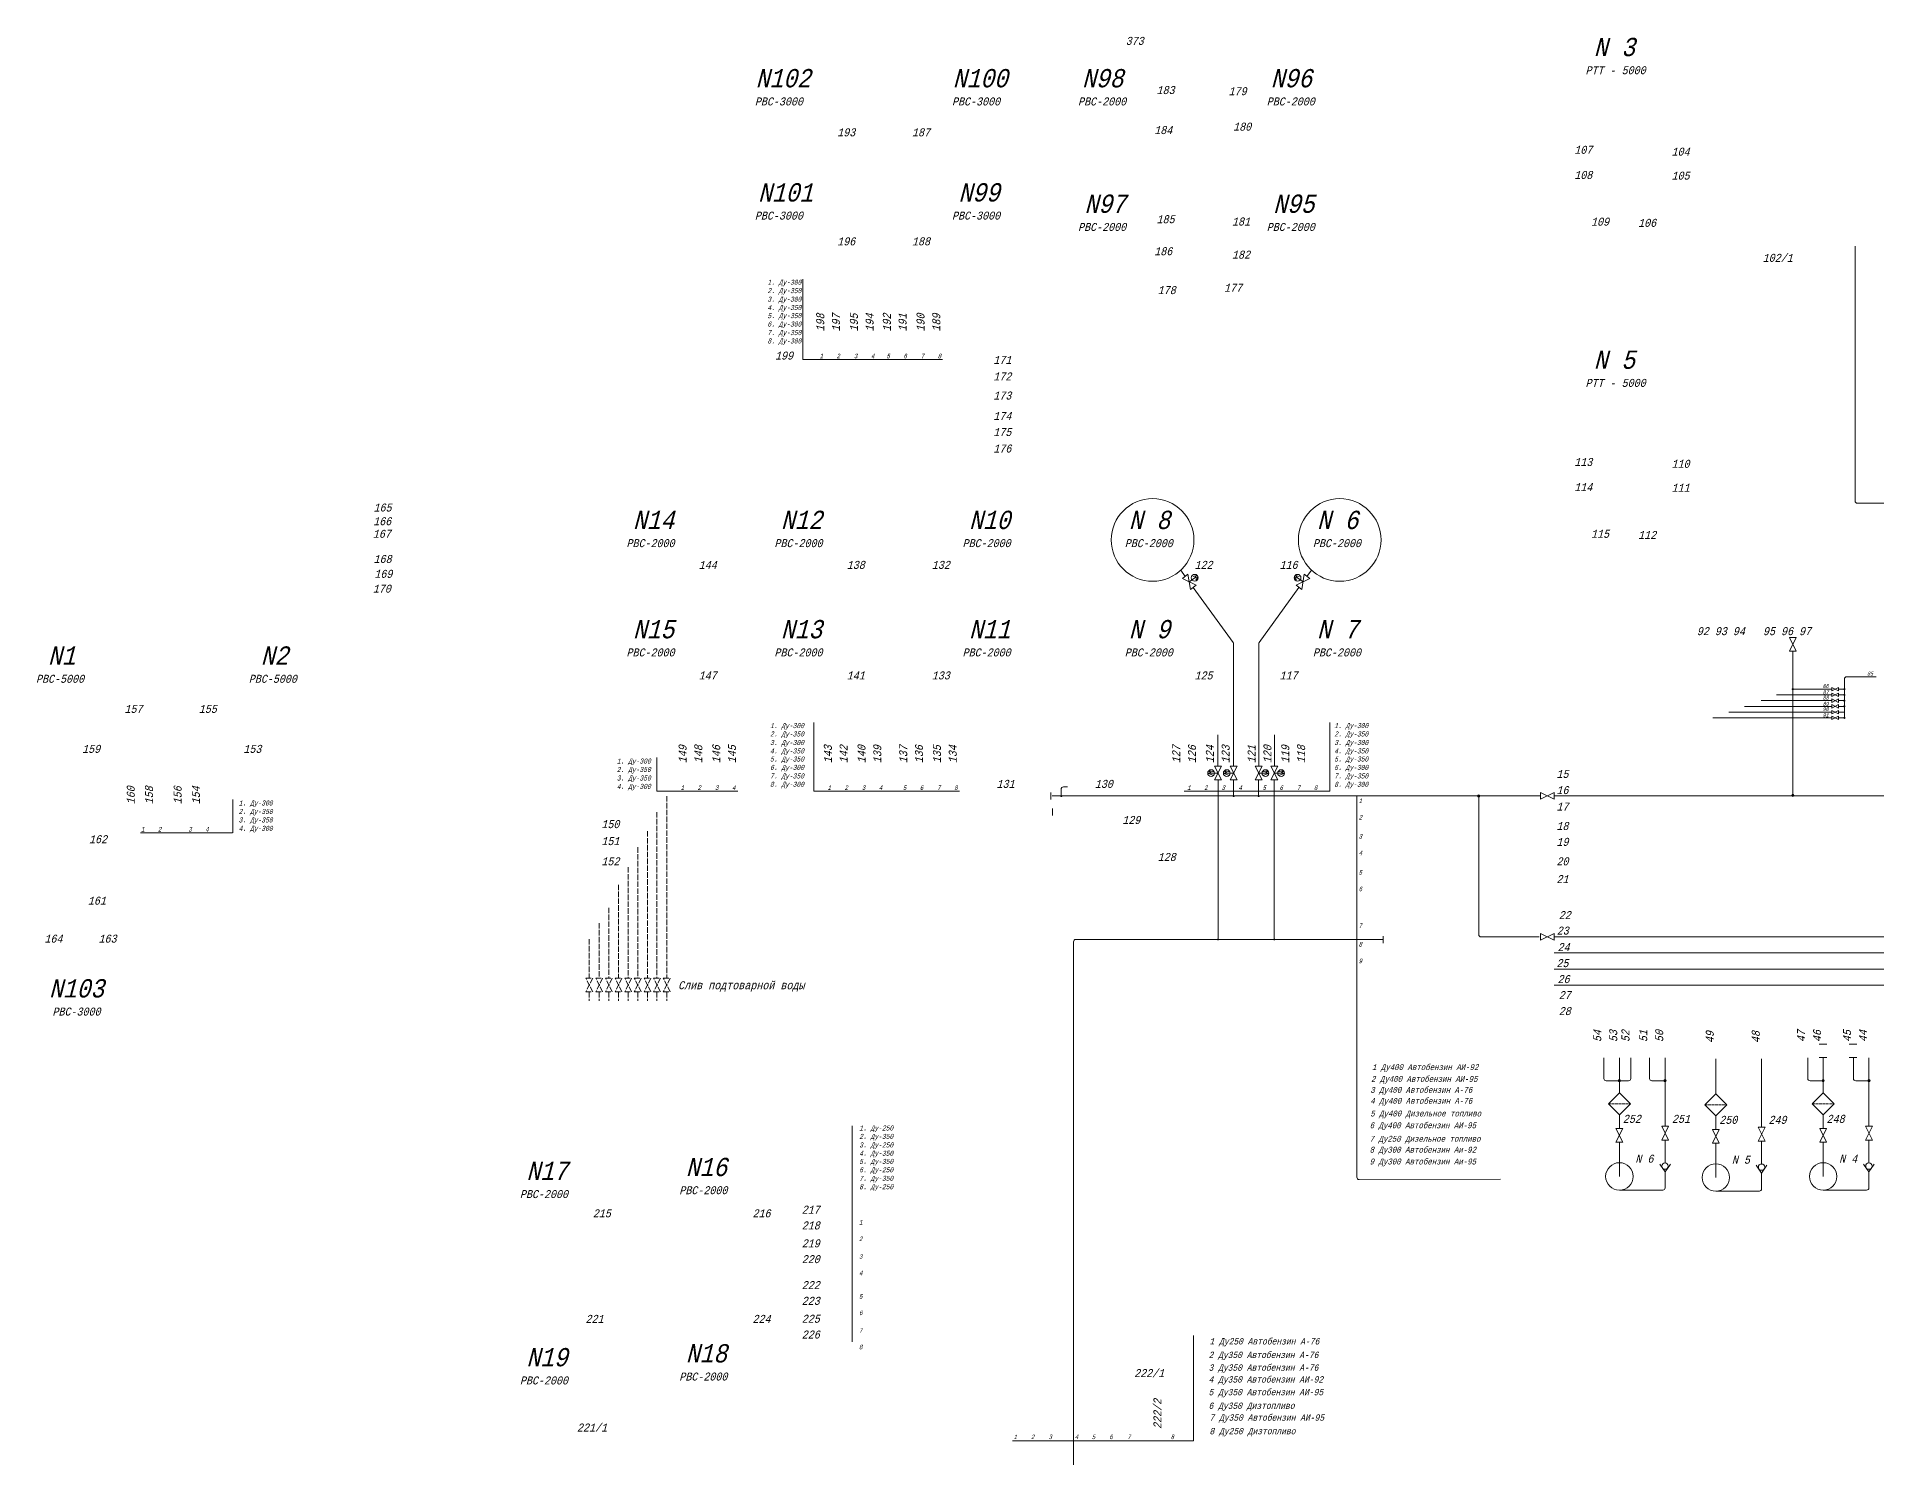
# Model space of a CAD drawing. Extents: x 25 to 789, y 11 to 574.
# Drawn here: x 40.4 to 442.6, y 263.6 to 574.3 of the extents above; entities that cross this region are included whole.
import ezdxf

# ---------------------------------------------------------------- set-up
doc = ezdxf.new("R2010")
doc.units = 0
doc.header["$MEASUREMENT"] = 0
doc.linetypes.add('ACAD_ISO02W100', pattern=[15, 12, -3])
doc.layers.add('Aи92', color=74, linetype='CONTINUOUS')
doc.layers.add('Надписи', color=4, linetype='CONTINUOUS', lineweight=5)
doc.layers.add('Общие трубы', color=254, linetype='CONTINUOUS', lineweight=30)
doc.styles.get("Standard").update_dxf_attribs({"font": 'COUR.TTF', "width": 0.8, "oblique": 7, "height": 2})

msp = doc.modelspace()

# ---------------------------------------------------------------- hatches: boundary and pattern name
at = {"layer": 'Aи92', "lineweight": 5}
h = msp.add_hatch(color=256, dxfattribs=at)
edge = h.paths.add_edge_path()
edge.add_arc((424.32, 431.58), 0.125, 0, 360)
at = {"layer": 'Aи92', "lineweight": 20}
h = msp.add_hatch(color=256, dxfattribs=at)
edge = h.paths.add_edge_path()
edge.add_arc((355.66, 408.25), 0.25, 0, 360)
h = msp.add_hatch(color=256, dxfattribs=at)
edge = h.paths.add_edge_path()
edge.add_arc((424.35, 408.34), 0.25, 0, 360)
at = {"layer": 'Общие трубы', "lineweight": 5}
h = msp.add_hatch(color=256, dxfattribs=at)
edge = h.paths.add_edge_path()
edge.add_arc((435.61, 425.33), 0.125, 0, 360)
edge = h.paths.add_edge_path()
edge.add_arc((435.61, 427.83), 0.125, 0, 360)
edge = h.paths.add_edge_path()
edge.add_arc((435.61, 429.08), 0.125, 0, 360)
edge = h.paths.add_edge_path()
edge.add_arc((435.61, 430.33), 0.125, 0, 360)
edge = h.paths.add_edge_path()
edge.add_arc((435.61, 431.58), 0.125, 0, 360)
at = {"layer": 'Общие трубы', "lineweight": 20}
h = msp.add_hatch(color=256, dxfattribs=at)
edge = h.paths.add_edge_path()
edge.add_arc((386.42, 345.95), 0.25, 0, 360)
h = msp.add_hatch(color=256, dxfattribs=at)
edge = h.paths.add_edge_path()
edge.add_arc((396.42, 345.95), 0.25, 0, 360)
h = msp.add_hatch(color=256, dxfattribs=at)
edge = h.paths.add_edge_path()
edge.add_arc((430.98, 345.95), 0.25, 0, 360)
h = msp.add_hatch(color=256, dxfattribs=at)
edge = h.paths.add_edge_path()
edge.add_arc((440.98, 345.95), 0.25, 0, 360)

# ---------------------------------------------------------------- linework, layer by layer
at = {"layer": 'Aи92', "lineweight": 20}
for p, q in [((290.51, 457.63), (291.51, 456.25)), ((292.37, 455.06), (293.57, 455.95)), ((317.25, 455.06), (316.05, 455.95)), ((319.11, 457.63), (318.11, 456.25)), ((293.26, 453.84), (301.97, 441.83)), ((316.36, 453.84), (307.65, 441.83)), ((302.06, 441.53), (302.06, 414.73)), ((307.55, 441.53), (307.55, 414.73)), ((424.35, 439.9), (424.35, 437.4)), ((424.35, 437.4), (424.35, 408.24)), ((298.6, 421.63), (298.6, 414.73)), ((311.01, 421.63), (311.01, 414.73)), ((299.41, 411.73), (297.91, 414.73)), ((297.91, 414.73), (299.41, 414.73)), ((299.41, 414.73), (297.91, 411.73)), ((302.83, 411.73), (301.33, 414.73)), ((301.33, 414.73), (302.83, 414.73)), ((302.83, 414.73), (301.33, 411.73)), ((306.79, 411.73), (308.29, 414.73)), ((308.29, 414.73), (306.79, 414.73)), ((306.79, 414.73), (308.29, 411.73)), ((310.21, 411.73), (311.71, 414.73)), ((311.71, 414.73), (310.21, 414.73)), ((310.21, 414.73), (311.71, 411.73)), ((297.66, 412.73), (296.41, 413.23)), ((296.41, 413.23), (297.16, 413.23)), ((297.16, 413.23), (296.66, 413.73)), ((296.66, 413.73), (297.91, 413.48)), ((298.66, 413.23), (297.16, 413.23)), ((297.91, 411.73), (299.41, 411.73)), ((298.67, 411.73), (298.67, 376.66)), ((301.08, 412.73), (299.83, 413.23)), ((299.83, 413.23), (300.58, 413.23)), ((300.58, 413.23), (300.08, 413.73)), ((300.08, 413.73), (301.33, 413.48)), ((302.08, 413.23), (300.58, 413.23)), ((301.33, 411.73), (302.83, 411.73)), ((302.08, 411.73), (302.08, 408.25)), ((308.29, 411.73), (306.79, 411.73)), ((307.54, 413.23), (309.04, 413.23)), ((307.54, 411.73), (307.54, 408.25)), ((309.54, 413.73), (308.29, 413.48)), ((308.54, 412.73), (309.79, 413.23)), ((309.04, 413.23), (309.54, 413.73)), ((309.79, 413.23), (309.04, 413.23)), ((311.71, 411.73), (310.21, 411.73)), ((310.95, 411.73), (310.95, 376.66)), ((310.96, 413.23), (312.46, 413.23)), ((312.96, 413.73), (311.71, 413.48)), ((311.96, 412.73), (313.21, 413.23)), ((312.46, 413.23), (312.96, 413.73)), ((313.21, 413.23), (312.46, 413.23)), ((262.14, 408.99), (262.14, 407.49)), ((262.4, 408.25), (369.19, 408.25)), ((264.36, 409.7), (264.36, 408.2)), ((265.73, 410.2), (264.86, 410.2)), ((359.16, 408.25), (355.66, 408.25)), ((355.66, 408.25), (355.66, 387.25)), ((369.16, 407.5), (369.16, 409)), ((369.16, 409), (372.16, 407.5)), ((372.16, 409), (369.16, 407.5)), ((372.16, 407.5), (372.16, 409)), ((372.16, 408.25), (560.36, 408.25)), ((262.46, 405.49), (262.46, 403.99)), ((355.66, 387.25), (355.66, 377.91)), ((369.16, 376.68), (369.16, 378.18)), ((369.16, 378.18), (372.16, 376.68)), ((372.16, 378.18), (369.16, 376.68)), ((372.16, 376.68), (372.16, 378.18)), ((267.07, 376.35), (267.07, 130.29)), ((267.57, 376.85), (334.67, 376.85)), ((334.78, 376.07), (334.78, 377.57)), ((356.16, 377.41), (368.91, 377.41))]:
    msp.add_line(p, q, dxfattribs=at)
for points in [[(290.87, 455.82), (292.08, 456.71), (292.65, 453.41), (293.86, 454.3)], [(318.74, 455.82), (317.53, 456.71), (316.96, 453.41), (315.75, 454.3)], [(423.6, 442.9), (425.1, 442.9), (423.6, 439.9), (425.1, 439.9)]]:
    msp.add_lwpolyline(points, close=True, dxfattribs=at)
for points in [[(293.24, 456.23), (293.99, 456.47), (293.53, 455.83), (294.28, 456.07), (293.83, 455.43)], [(316.38, 456.23), (315.63, 456.47), (316.08, 455.83), (315.33, 456.07), (315.79, 455.43)]]:
    msp.add_lwpolyline(points, dxfattribs=at)
for centre, radius in [((284.35, 464.22), 9.04), ((325.27, 464.22), 9.04), ((293.57, 455.95), 0.75), ((316.05, 455.95), 0.75), ((297.16, 413.23), 0.75), ((300.58, 413.23), 0.75), ((309.04, 413.23), 0.75), ((312.46, 413.23), 0.75), ((264.4, 408.2), 0.0987), ((302.07, 408.2), 0.0987), ((307.54, 408.2), 0.0987), ((355.66, 408.25), 0.25), ((424.35, 408.34), 0.25), ((298.67, 376.84), 0.0987), ((310.95, 376.84), 0.0987)]:
    msp.add_circle(centre, radius, dxfattribs=at)
at = {"layer": 'Aи92', "lineweight": 5}
msp.add_circle((424.32, 431.58), 0.125, dxfattribs=at)
at = {"layer": 'Aи92', "lineweight": 20}
for centre, radius, start, end in [((301.56, 441.53), 0.5, 0, 35.9421), ((301.81, 441.61), 0.25, 0, 35.9421), ((308.05, 441.53), 0.5, 144.0579, 180), ((307.8, 441.61), 0.25, 144.0579, 180), ((264.86, 409.7), 0.5, 90, 180), ((267.57, 376.35), 0.5, 90, 180), ((356.16, 377.91), 0.5, 180, 270)]:
    msp.add_arc(centre, radius, start, end, dxfattribs=at)
at = {"layer": 'Надписи', "lineweight": 5}
for p, q in [((207.9, 521.25), (207.9, 503.66)), ((238.39, 503.66), (207.9, 503.66)), ((210.29, 424.29), (210.29, 409.26)), ((323.1, 424.29), (323.1, 409.26)), ((175.98, 416.62), (175.98, 409.26)), ((193.68, 409.26), (175.98, 409.26)), ((242.15, 409.26), (210.29, 409.26)), ((323.1, 409.26), (291.24, 409.26)), ((329.02, 324.85), (329.02, 408.17)), ((218.69, 336.08), (218.69, 288.87)), ((329.52, 324.35), (360.4, 324.45)), ((293.28, 267.21), (293.28, 290.27)), ((293.28, 267.21), (253.76, 267.21))]:
    msp.add_line(p, q, dxfattribs=at)
at = {"layer": 'Надписи', "lineweight": 15}
for p, q in [((83.26, 407.49), (83.26, 400.14)), ((83.18, 400.16), (63.06, 400.16))]:
    msp.add_line(p, q, dxfattribs=at)
at = {"layer": 'Надписи', "lineweight": 5}
msp.add_arc((329.52, 324.85), 0.5, 180, 270.2407, dxfattribs=at)
at = {"layer": 'Общие трубы', "lineweight": 20}
for p, q in [((437.96, 528.45), (437.96, 472.75)), ((438.46, 472.25), (506.81, 472.25)), ((372.16, 377.43), (560.36, 377.41)), ((372.13, 370.33), (560.36, 370.33)), ((372.16, 373.93), (560.36, 373.84)), ((372.13, 366.83), (560.36, 366.83)), ((430.13, 353.98), (431.77, 353.98)), ((436.69, 353.98), (438.33, 353.98)), ((383.04, 346.45), (383.04, 350.95)), ((386.42, 343.27), (386.42, 350.95)), ((388.92, 346.45), (388.92, 350.95)), ((393.04, 346.45), (393.04, 350.95)), ((396.42, 335.99), (396.42, 350.95)), ((396.42, 345.95), (396.42, 350.95)), ((407.52, 343.05), (407.52, 350.73)), ((417.52, 335.77), (417.52, 350.73)), ((417.52, 345.73), (417.52, 350.73)), ((427.6, 346.45), (427.6, 350.95)), ((430.13, 351), (431.77, 351)), ((430.98, 343.27), (430.98, 350.95)), ((436.69, 351), (438.33, 351)), ((437.6, 346.45), (437.6, 350.95)), ((440.98, 335.99), (440.98, 350.95)), ((440.98, 345.95), (440.98, 350.95)), ((386.42, 345.95), (383.54, 345.95)), ((386.42, 345.95), (388.42, 345.95)), ((393.54, 345.95), (396.42, 345.95)), ((430.98, 345.95), (428.1, 345.95)), ((438.1, 345.95), (440.98, 345.95)), ((386.42, 343.29), (384.02, 340.89)), ((388.82, 340.89), (386.42, 343.29)), ((407.52, 343.07), (405.12, 340.67)), ((409.92, 340.67), (407.52, 343.07)), ((430.98, 343.29), (428.58, 340.89)), ((433.38, 340.89), (430.98, 343.29)), ((384.02, 340.89), (386.42, 338.49)), ((386.42, 338.49), (388.82, 340.89)), ((386.42, 338.49), (386.42, 335.49)), ((405.12, 340.67), (407.52, 338.27)), ((407.52, 338.27), (409.92, 340.67)), ((407.52, 338.27), (407.52, 335.27)), ((428.58, 340.89), (430.98, 338.49)), ((430.98, 338.49), (433.38, 340.89)), ((430.98, 338.49), (430.98, 335.49)), ((385.67, 335.49), (387.17, 335.49)), ((387.17, 335.49), (385.67, 332.49)), ((387.17, 332.49), (385.67, 335.49)), ((395.67, 335.99), (397.17, 335.99)), ((397.17, 335.99), (395.67, 332.99)), ((397.17, 332.99), (395.67, 335.99)), ((406.77, 335.27), (408.27, 335.27)), ((408.27, 335.27), (406.77, 332.27)), ((408.27, 332.27), (406.77, 335.27)), ((416.77, 335.77), (418.27, 335.77)), ((418.27, 335.77), (416.77, 332.77)), ((418.27, 332.77), (416.77, 335.77)), ((430.23, 335.49), (431.73, 335.49)), ((431.73, 335.49), (430.23, 332.49)), ((431.73, 332.49), (430.23, 335.49)), ((440.23, 335.99), (441.73, 335.99)), ((441.73, 335.99), (440.23, 332.99)), ((441.73, 332.99), (440.23, 335.99)), ((385.67, 332.49), (387.17, 332.49)), ((386.42, 325.03), (386.42, 332.49)), ((395.67, 332.99), (397.17, 332.99)), ((396.42, 327.99), (396.42, 332.99)), ((406.77, 332.27), (408.27, 332.27)), ((407.52, 324.8), (407.52, 332.27)), ((416.77, 332.77), (418.27, 332.77)), ((417.52, 327.77), (417.52, 332.77)), ((430.23, 332.49), (431.73, 332.49)), ((430.98, 325.03), (430.98, 332.49)), ((440.23, 332.99), (441.73, 332.99)), ((440.98, 327.99), (440.98, 332.99)), ((396.43, 326), (395.25, 327.72)), ((396.43, 326), (397.58, 327.72)), ((396.43, 322.53), (396.43, 326)), ((417.53, 325.77), (416.35, 327.5)), ((417.53, 325.77), (418.68, 327.5)), ((441, 326), (439.82, 327.72)), ((440.99, 322.53), (441, 326)), ((441, 326), (442.14, 327.72)), ((395.93, 322.03), (386.42, 322.03)), ((417.03, 321.8), (407.52, 321.8)), ((417.53, 322.3), (417.53, 325.77)), ((440.49, 322.03), (430.98, 322.03))]:
    msp.add_line(p, q, dxfattribs=at)
at = {"layer": 'Общие трубы', "lineweight": 5}
for p, q in [((432.85, 431.58), (424.32, 431.58)), ((435.61, 431.58), (434.36, 431.58)), ((435.61, 433.81), (435.61, 425.33)), ((435.61, 432.83), (435.61, 431.58)), ((435.61, 431.58), (435.61, 430.33)), ((435.61, 431.58), (435.61, 430.33)), ((436.11, 434.31), (442.57, 434.31)), ((432.85, 426.58), (410.34, 426.58)), ((432.85, 427.83), (413.77, 427.83)), ((432.85, 429.08), (417.42, 429.08)), ((432.85, 430.33), (420.75, 430.33)), ((435.61, 430.33), (434.36, 430.33)), ((435.61, 430.33), (434.36, 430.33)), ((435.61, 429.08), (434.36, 429.08)), ((435.61, 427.83), (434.36, 427.83)), ((435.61, 426.58), (434.36, 426.58)), ((435.61, 430.33), (435.61, 429.08)), ((435.61, 429.08), (435.61, 427.83)), ((435.61, 427.83), (435.61, 426.58)), ((435.61, 426.58), (435.61, 425.33)), ((432.85, 425.33), (406.83, 425.33)), ((435.61, 425.33), (434.36, 425.33))]:
    msp.add_line(p, q, dxfattribs=at)
at = {"layer": 'Общие трубы', "color": 7, "linetype": 'ACAD_ISO02W100', "lineweight": 5, "ltscale": 0.1}
for p, q in [((178.12, 408.21), (178.12, 368.39)), ((175.99, 404.71), (175.99, 368.39)), ((173.9, 400.53), (173.9, 368.39)), ((171.78, 397.03), (171.78, 368.39)), ((169.69, 392.66), (169.69, 368.39)), ((167.56, 388.83), (167.56, 368.39)), ((165.47, 383.78), (165.47, 368.39)), ((163.35, 380.42), (163.35, 368.39)), ((161.18, 376.92), (161.18, 368.39)), ((161.18, 365.39), (161.18, 363.39)), ((163.35, 365.39), (163.35, 363.39)), ((165.47, 365.39), (165.47, 363.39)), ((167.56, 365.39), (167.56, 363.39)), ((169.69, 365.39), (169.69, 363.39)), ((171.78, 365.39), (171.78, 363.39)), ((173.9, 365.39), (173.9, 363.39)), ((175.99, 365.39), (175.99, 363.39)), ((178.12, 365.39), (178.12, 363.39))]:
    msp.add_line(p, q, dxfattribs=at)
at = {"layer": 'Общие трубы', "linetype": 'ACAD_ISO02W100', "lineweight": 5, "ltscale": 0.1}
for p, q in [((160.43, 368.39), (161.93, 368.39)), ((161.93, 368.39), (160.43, 365.39)), ((161.93, 365.39), (160.43, 368.39)), ((162.6, 368.39), (164.1, 368.39)), ((164.1, 368.39), (162.6, 365.39)), ((164.1, 365.39), (162.6, 368.39)), ((164.72, 368.39), (166.22, 368.39)), ((166.22, 368.39), (164.72, 365.39)), ((166.22, 365.39), (164.72, 368.39)), ((166.81, 368.39), (168.31, 368.39)), ((168.31, 368.39), (166.81, 365.39)), ((168.31, 365.39), (166.81, 368.39)), ((168.94, 368.39), (170.44, 368.39)), ((170.44, 368.39), (168.94, 365.39)), ((170.44, 365.39), (168.94, 368.39)), ((171.03, 368.39), (172.53, 368.39)), ((172.53, 368.39), (171.03, 365.39)), ((172.53, 365.39), (171.03, 368.39)), ((173.15, 368.39), (174.65, 368.39)), ((174.65, 368.39), (173.15, 365.39)), ((174.65, 365.39), (173.15, 368.39)), ((175.24, 368.39), (176.74, 368.39)), ((176.74, 368.39), (175.24, 365.39)), ((176.74, 365.39), (175.24, 368.39)), ((177.37, 368.39), (178.87, 368.39)), ((178.87, 368.39), (177.37, 365.39)), ((178.87, 365.39), (177.37, 368.39)), ((160.43, 365.39), (161.93, 365.39)), ((162.6, 365.39), (164.1, 365.39)), ((164.72, 365.39), (166.22, 365.39)), ((166.81, 365.39), (168.31, 365.39)), ((168.94, 365.39), (170.44, 365.39)), ((171.03, 365.39), (172.53, 365.39)), ((173.15, 365.39), (174.65, 365.39)), ((175.24, 365.39), (176.74, 365.39)), ((177.37, 365.39), (178.87, 365.39))]:
    msp.add_line(p, q, dxfattribs=at)
at = {"layer": 'Общие трубы', "linetype": 'ACAD_ISO02W100', "lineweight": 20, "ltscale": 0.05}
for p, q in [((384.02, 340.89), (388.82, 340.89)), ((405.12, 340.67), (409.92, 340.67)), ((428.58, 340.89), (433.38, 340.89))]:
    msp.add_line(p, q, dxfattribs=at)
at = {"layer": 'Общие трубы', "lineweight": 5}
for points in [[(434.36, 431.95), (434.36, 431.2), (432.86, 431.95), (432.86, 431.2)], [(434.36, 430.7), (434.36, 429.95), (432.86, 430.7), (432.86, 429.95)], [(434.36, 430.7), (434.36, 429.95), (432.86, 430.7), (432.86, 429.95)], [(434.36, 429.45), (434.36, 428.7), (432.86, 429.45), (432.86, 428.7)], [(434.36, 428.2), (434.36, 427.45), (432.86, 428.2), (432.86, 427.45)], [(434.36, 426.95), (434.36, 426.2), (432.86, 426.95), (432.86, 426.2)], [(434.36, 425.7), (434.36, 424.95), (432.86, 425.7), (432.86, 424.95)]]:
    msp.add_lwpolyline(points, close=True, dxfattribs=at)
for centre in [(435.61, 431.58), (435.61, 430.33), (435.61, 429.08), (435.61, 427.83), (435.61, 425.33)]:
    msp.add_circle(centre, 0.125, dxfattribs=at)
at = {"layer": 'Общие трубы', "lineweight": 20}
for centre, radius in [((386.42, 345.95), 0.25), ((396.42, 345.95), 0.25), ((430.98, 345.95), 0.25), ((440.98, 345.95), 0.25), ((386.42, 325.03), 3), ((396.41, 327.28), 0.691), ((407.52, 324.8), 3), ((417.51, 327.05), 0.691), ((430.98, 325.03), 3), ((440.97, 327.28), 0.691)]:
    msp.add_circle(centre, radius, dxfattribs=at)
for centre, start, end in [((438.46, 472.75), 180, 270), ((383.54, 346.45), 180, 270), ((388.42, 346.45), 270, 0), ((393.54, 346.45), 180, 270), ((428.1, 346.45), 180, 270), ((438.1, 346.45), 180, 270), ((395.93, 322.53), 270, 359.9053), ((417.03, 322.3), 270, 359.9053), ((440.49, 322.53), 270, 359.9053)]:
    msp.add_arc(centre, 0.5, start, end, dxfattribs=at)
at = {"layer": 'Общие трубы', "lineweight": 5}
msp.add_arc((436.11, 433.81), 0.5, 90, 180, dxfattribs=at)

# ---------------------------------------------------------------- texts
at = {"layer": 'Надписи', "lineweight": 15, "oblique": 15, "width": 0.75}
for s, height, p in [('373', 1.75, (278.47, 572.49)), ('N 3', 4, (380.81, 570.03)), ('N102', 4, (197.56, 563.21)), ('N100', 4, (240.66, 563.21)), ('N98', 4, (268.93, 563.21)), ('N96', 4, (310.18, 563.21)), ('РТТ - 5000', 1.75, (379.02, 566.07)), ('183', 1.75, (285.22, 561.74)), ('179', 1.75, (300.97, 561.49)), ('РВС-3000', 1.75, (197.39, 559.25)), ('РВС-3000', 1.75, (240.5, 559.25)), ('РВС-2000', 1.75, (268.06, 559.25)), ('РВС-2000', 1.75, (309.31, 559.25)), ('180', 1.75, (301.97, 553.74)), ('193', 1.75, (215.4, 552.49)), ('187', 1.75, (231.75, 552.49)), ('184', 1.75, (284.72, 552.99)), ('107', 1.75, (376.56, 548.67)), ('104', 1.75, (397.83, 548.27)), ('108', 1.75, (376.56, 543.17)), ('105', 1.75, (397.83, 543.02)), ('N101', 4, (198.09, 538.24)), ('N99', 4, (241.91, 538.24)), ('N97', 4, (269.47, 535.76)), ('N95', 4, (310.72, 535.76)), ('РВС-3000', 1.75, (197.39, 534.28)), ('РВС-3000', 1.75, (240.5, 534.28)), ('185', 1.75, (285.22, 533.49)), ('РВС-2000', 1.75, (268.06, 531.8)), ('181', 1.75, (301.72, 532.99)), ('РВС-2000', 1.75, (309.31, 531.8)), ('109', 1.75, (380.23, 532.95)), ('106', 1.75, (390.52, 532.7)), ('196', 1.75, (215.4, 528.65)), ('188', 1.75, (231.75, 528.65)), ('186', 1.75, (284.72, 526.49)), ('182', 1.75, (301.72, 525.74)), ('178', 1.75, (285.47, 517.99)), ('177', 1.75, (299.97, 518.49)), ('199', 1.75, (201.81, 503.67)), ('171', 1.75, (249.53, 502.72)), ('N 5', 4, (380.81, 501.65)), ('172', 1.75, (249.53, 499.11)), ('РТТ - 5000', 1.75, (379.02, 497.69)), ('173', 1.75, (249.53, 494.93)), ('174', 1.75, (249.53, 490.46)), ('175', 1.75, (249.53, 486.95)), ('176', 1.75, (249.53, 483.34)), ('113', 1.75, (376.56, 480.4)), ('110', 1.75, (397.83, 480)), ('114', 1.75, (376.56, 474.9)), ('111', 1.75, (397.83, 474.75)), ('165', 1.75, (114.02, 470.44)), ('N14', 4, (170.73, 466.61)), ('N12', 4, (203.08, 466.61)), ('N10', 4, (244.22, 466.61)), ('N 8', 4, (279.16, 466.61)), ('N 6', 4, (320.3, 466.61)), ('166', 1.75, (113.94, 467.44)), ('167', 1.75, (113.86, 464.69)), ('РВС-2000', 1.75, (169.32, 462.65)), ('РВС-2000', 1.75, (201.67, 462.65)), ('РВС-2000', 1.75, (242.81, 462.65)), ('РВС-2000', 1.75, (278.27, 462.65)), ('РВС-2000', 1.75, (319.41, 462.65)), ('115', 1.75, (380.23, 464.69)), ('112', 1.75, (390.52, 464.44)), ('168', 1.75, (114.02, 459.19)), ('144', 1.75, (185.11, 457.89)), ('138', 1.75, (217.48, 457.89)), ('132', 1.75, (236.08, 457.89)), ('122', 1.75, (293.53, 457.89)), ('116', 1.75, (312.12, 457.89)), ('169', 1.75, (114.19, 455.94)), ('170', 1.75, (113.86, 452.69)), ('N15', 4, (170.73, 442.71)), ('N13', 4, (203.08, 442.71)), ('N11', 4, (244.22, 442.71)), ('N 9', 4, (279.16, 442.71)), ('N 7', 4, (320.3, 442.71)), ('92 93 94   95 96 97', 1.75, (403.35, 443.4)), ('N1', 4, (42.82, 436.94)), ('N2', 4, (89.35, 436.94)), ('РВС-2000', 1.75, (169.32, 438.75)), ('РВС-2000', 1.75, (201.67, 438.75)), ('РВС-2000', 1.75, (242.81, 438.75)), ('РВС-2000', 1.75, (278.27, 438.75)), ('РВС-2000', 1.75, (319.41, 438.75)), ('РВС-5000', 1.75, (40.21, 432.98)), ('РВС-5000', 1.75, (86.74, 432.98)), ('147', 1.75, (185.11, 433.72)), ('141', 1.75, (217.48, 433.72)), ('133', 1.75, (236.08, 433.72)), ('125', 1.75, (293.53, 433.72)), ('117', 1.75, (312.12, 433.72)), ('157', 1.75, (59.55, 426.4)), ('155', 1.75, (75.8, 426.4)), ('159', 1.75, (50.3, 417.65)), ('153', 1.75, (85.55, 417.65)), ('131', 1.75, (250.23, 410)), ('130', 1.75, (271.73, 410)), ('15', 1.75, (372.66, 412.17)), ('16', 1.75, (372.66, 408.64)), ('1. Ду-300', 1.1, (84.52, 406.14)), ('17', 1.75, (372.66, 405.04)), ('2. Ду-350', 1.1, (84.52, 404.3)), ('3. Ду-350', 1.1, (84.52, 402.43)), ('150', 1.75, (163.83, 401.2)), ('129', 1.75, (277.73, 402.1)), ('18', 1.75, (372.66, 400.79)), ('162', 1.75, (51.8, 397.9)), ('1', 1, (63.17, 400.45)), ('2', 1, (66.88, 400.45)), ('3', 1, (73.51, 400.45)), ('4', 1, (77.22, 400.45)), ('4. Ду-300', 1.1, (84.52, 400.6)), ('151', 1.75, (163.83, 397.49)), ('19', 1.75, (372.66, 397.32)), ('152', 1.75, (163.83, 393.06)), ('128', 1.75, (285.47, 394.01)), ('20', 1.75, (372.66, 393.06)), ('21', 1.75, (372.66, 389.17)), ('161', 1.75, (51.55, 384.46)), ('22', 1.75, (373.16, 381.31)), ('23', 1.75, (372.72, 377.91)), ('164      163', 1.75, (42.05, 376.15)), ('24', 1.75, (372.91, 374.31)), ('25', 1.75, (372.66, 370.8)), ('N103', 4, (43.06, 364.16)), ('26', 1.75, (372.91, 367.31)), ('27', 1.75, (373.16, 363.81)), ('28', 1.75, (373.16, 360.31)), ('РВС-3000', 1.75, (43.81, 360.2)), ('252', 1.75, (387.17, 336.74)), ('251', 1.75, (397.92, 336.74)), ('250', 1.75, (408.27, 336.52)), ('249', 1.75, (419.02, 336.52)), ('248', 1.75, (431.73, 336.74)), ('N 6', 1.75, (389.92, 328.03)), ('N17', 4, (147.43, 324.25)), ('N16', 4, (182.28, 325.09)), ('N 5', 1.75, (411.02, 327.8)), ('N 4', 1.75, (434.48, 328.03)), ('РВС-2000', 1.75, (146.02, 320.29)), ('РВС-2000', 1.75, (180.87, 321.13)), ('215', 1.75, (161.95, 316.08)), ('216', 1.75, (196.88, 316.08)), ('217', 1.75, (207.64, 316.87)), ('218', 1.75, (207.64, 313.43)), ('219', 1.75, (207.64, 309.51)), ('220', 1.75, (207.64, 306.06)), ('222', 1.75, (207.64, 300.39)), ('223', 1.75, (207.64, 296.94)), ('221', 1.75, (160.36, 292.99)), ('224', 1.75, (196.88, 292.99)), ('225', 1.75, (207.64, 293.02)), ('226', 1.75, (207.64, 289.57)), ('N19', 4, (147.43, 283.49)), ('N18', 4, (182.28, 284.34)), ('РВС-2000', 1.75, (180.87, 280.38)), ('РВС-2000', 1.75, (146.02, 279.53)), ('221/1', 1.75, (158.5, 269.23))]:
    msp.add_text(s, height=height, dxfattribs=at).set_placement(p)
at = {"layer": 'Надписи', "color": 7, "lineweight": 15, "oblique": 15, "width": 0.75}
msp.add_text('102/1', height=1.75, dxfattribs=at).set_placement((417.75, 525.04))
at = {"layer": 'Надписи', "lineweight": 5, "oblique": 15, "width": 0.75}
for s, height, p in [('2. Ду-350', 1.1, (200.13, 518.2)), ('1. Ду-300', 1.1, (200.13, 520.03)), ('3. Ду-300', 1.1, (200.13, 516.33)), ('4. Ду-350', 1.1, (200.13, 514.5)), ('5. Ду-350', 1.1, (200.13, 512.73)), ('6. Ду-300', 1.1, (200.13, 510.89)), ('8. Ду-300', 1.1, (200.13, 507.19)), ('7. Ду-350', 1.1, (200.13, 509.02)), ('1', 1, (211.55, 503.95)), ('2', 1, (215.25, 503.95)), ('3', 1, (219.06, 503.95)), ('4', 1, (222.77, 503.95)), ('5', 1, (226.16, 503.95)), ('6', 1, (229.87, 503.95)), ('7', 1, (233.68, 503.95)), ('8', 1, (237.38, 503.95)), ('85', 0.875, (440.58, 434.54)), ('86', 0.875, (430.86, 431.83)), ('87', 0.875, (430.86, 430.47)), ('88', 0.875, (430.86, 429.29)), ('89', 0.875, (430.86, 427.94)), ('90', 0.875, (430.86, 426.8)), ('91', 0.875, (430.86, 425.45)), ('2. Ду-350', 1.1, (200.71, 421.24)), ('1. Ду-300', 1.1, (200.71, 423.07)), ('2. Ду-350', 1.1, (324.08, 421.24)), ('1. Ду-300', 1.1, (324.08, 423.07)), ('3. Ду-300', 1.1, (200.71, 419.37)), ('4. Ду-350', 1.1, (200.71, 417.53)), ('3. Ду-300', 1.1, (324.08, 419.37)), ('4. Ду-350', 1.1, (324.08, 417.53)), ('2. Ду-350', 1.1, (167.2, 413.48)), ('1. Ду-300', 1.1, (167.2, 415.32)), ('5. Ду-350', 1.1, (200.71, 415.76)), ('6. Ду-300', 1.1, (200.71, 413.93)), ('5. Ду-350', 1.1, (324.08, 415.76)), ('6. Ду-300', 1.1, (324.08, 413.93)), ('3. Ду-350', 1.1, (167.2, 411.61)), ('4. Ду-300', 1.1, (167.2, 409.78)), ('1', 1, (181.16, 409.55)), ('2', 1, (184.87, 409.55)), ('3', 1, (188.68, 409.55)), ('4', 1, (192.39, 409.55)), ('8. Ду-300', 1.1, (200.71, 410.23)), ('7. Ду-350', 1.1, (200.71, 412.06)), ('1', 1, (213.28, 409.55)), ('2', 1, (216.99, 409.55)), ('3', 1, (220.8, 409.55)), ('4', 1, (224.5, 409.55)), ('5', 1, (229.75, 409.55)), ('6', 1, (233.46, 409.55)), ('7', 1, (237.27, 409.55)), ('8', 1, (240.97, 409.55)), ('1', 1, (291.93, 409.55)), ('2', 1, (295.64, 409.55)), ('3', 1, (299.45, 409.55)), ('4', 1, (303.15, 409.55)), ('5', 1, (308.4, 409.55)), ('6', 1, (312.11, 409.55)), ('7', 1, (315.92, 409.55)), ('8', 1, (319.62, 409.55)), ('8. Ду-300', 1.1, (324.08, 410.23)), ('7. Ду-350', 1.1, (324.08, 412.06)), ('1', 1, (329.41, 406.69)), ('2', 1, (329.41, 403.06)), ('3', 1, (329.41, 398.9)), ('4', 1, (329.41, 395.27)), ('5', 1, (329.41, 391.02)), ('6', 1, (329.41, 387.39)), ('7', 1, (329.41, 379.37)), ('8', 1, (329.41, 375.3)), ('9', 1, (329.41, 371.66)), ('Слив подтоварной воды', 1.75, (180.61, 365.96)), ('2 Ду400 Автобензин АИ-95', 1.2899, (332.13, 345.7)), ('1 Ду400 Автобензин АИ-92', 1.2899, (332.33, 348.28)), ('3 Ду400 Автобензин А-76', 1.2899, (331.95, 343.3)), ('4 Ду400 Автобензин А-76', 1.2899, (331.95, 340.9)), ('5 Ду400 Дизельное топливо', 1.2899, (331.95, 338.14)), ('2. Ду-350', 1.1, (220.21, 333.23)), ('1. Ду-250', 1.1, (220.21, 335.06)), ('6 Ду400 Автобензин АИ-95', 1.2899, (331.82, 335.56)), ('7 Ду250 Дизельное топливо', 1.2899, (331.82, 332.61)), ('3. Ду-250', 1.1, (220.21, 331.36)), ('4. Ду-350', 1.1, (220.21, 329.53)), ('8 Ду300 Автобензин Аи-92', 1.2899, (331.82, 330.22)), ('5. Ду-350', 1.1, (220.21, 327.76)), ('6. Ду-250', 1.1, (220.21, 325.92)), ('9 Ду300 Автобензин Аи-95', 1.2899, (331.82, 327.64)), ('8. Ду-250', 1.1, (220.21, 322.22)), ('7. Ду-350', 1.1, (220.21, 324.05)), ('1', 1, (220.16, 314.48)), ('2', 1, (220.16, 310.88)), ('3', 1, (220.16, 307.01)), ('4', 1, (220.16, 303.41)), ('5', 1, (220.16, 298.29)), ('6', 1, (220.16, 294.69)), ('7', 1, (220.16, 290.82)), ('1 Ду250 Автобензин А-76', 1.3892, (296.8, 288.27)), ('8', 1, (220.16, 287.22)), ('2 Ду350 Автобензин А-76', 1.3892, (296.6, 285.3)), ('222/1', 1.75, (280.32, 281.14)), ('3 Ду350 Автобензин А-76', 1.3892, (296.6, 282.52)), ('4 Ду350 Автобензин АИ-92', 1.3892, (296.6, 279.94)), ('5 Ду350 Автобензин АИ-95', 1.3892, (296.6, 277.16)), ('6 Ду350 Дизтопливо', 1.3892, (296.6, 274.18)), ('8 Ду250 Дизтопливо', 1.3892, (296.8, 268.63)), ('7 Ду350 Автобензин АИ-95', 1.3892, (296.8, 271.6)), ('1', 1, (253.94, 267.57)), ('2', 1, (257.77, 267.57)), ('3', 1, (261.6, 267.57)), ('4', 1, (267.34, 267.57)), ('5', 1, (271.06, 267.57)), ('6', 1, (274.88, 267.57)), ('7', 1, (278.83, 267.57)), ('8', 1, (288.28, 267.57))]:
    msp.add_text(s, height=height, dxfattribs=at).set_placement(p)
at = {"layer": 'Надписи', "lineweight": 15, "oblique": 15, "width": 0.75}
for s, p in [('198', (212.56, 509.79)), ('197', (216.01, 509.79)), ('195', (219.92, 509.79)), ('194', (223.37, 509.79)), ('192', (227.13, 509.79)), ('191', (230.57, 509.79)), ('190', (234.49, 509.79)), ('189', (237.94, 509.79)), ('149', (182.46, 415.39)), ('148', (185.9, 415.39)), ('146', (189.82, 415.39)), ('145', (193.27, 415.39)), ('143', (214.23, 415.39)), ('142', (217.67, 415.39)), ('140', (221.59, 415.39)), ('139', (225.04, 415.39)), ('137', (230.71, 415.39)), ('136', (234.16, 415.39)), ('135', (238.08, 415.39)), ('134', (241.53, 415.39)), ('127', (290.4, 415.39)), ('126', (293.85, 415.39)), ('124', (297.76, 415.39)), ('123', (301.21, 415.39)), ('121', (306.89, 415.39)), ('120', (310.34, 415.39)), ('119', (314.25, 415.39)), ('118', (317.7, 415.39)), ('160', (61.8, 406.4)), ('158', (65.8, 406.4)), ('156', (72.05, 406.4)), ('154', (76.05, 406.4)), ('54', (382.46, 354.41)), ('53', (385.96, 354.41)), ('52', (388.63, 354.41)), ('51', (392.51, 354.41)), ('50', (396.01, 354.41)), ('49', (407.06, 354.19)), ('48', (417.11, 354.19)), ('47', (427.02, 354.41)), ('46', (430.52, 354.41)), ('45', (437.07, 354.41)), ('44', (440.57, 354.41))]:
    msp.add_text(s, height=1.75, rotation=90, dxfattribs=at).set_placement(p)
at = {"layer": 'Надписи', "lineweight": 5, "oblique": 15, "width": 0.75}
msp.add_text('222/2', height=1.75, rotation=90, dxfattribs=at).set_placement((286.3, 269.79))

doc.saveas('drawing.dxf')
